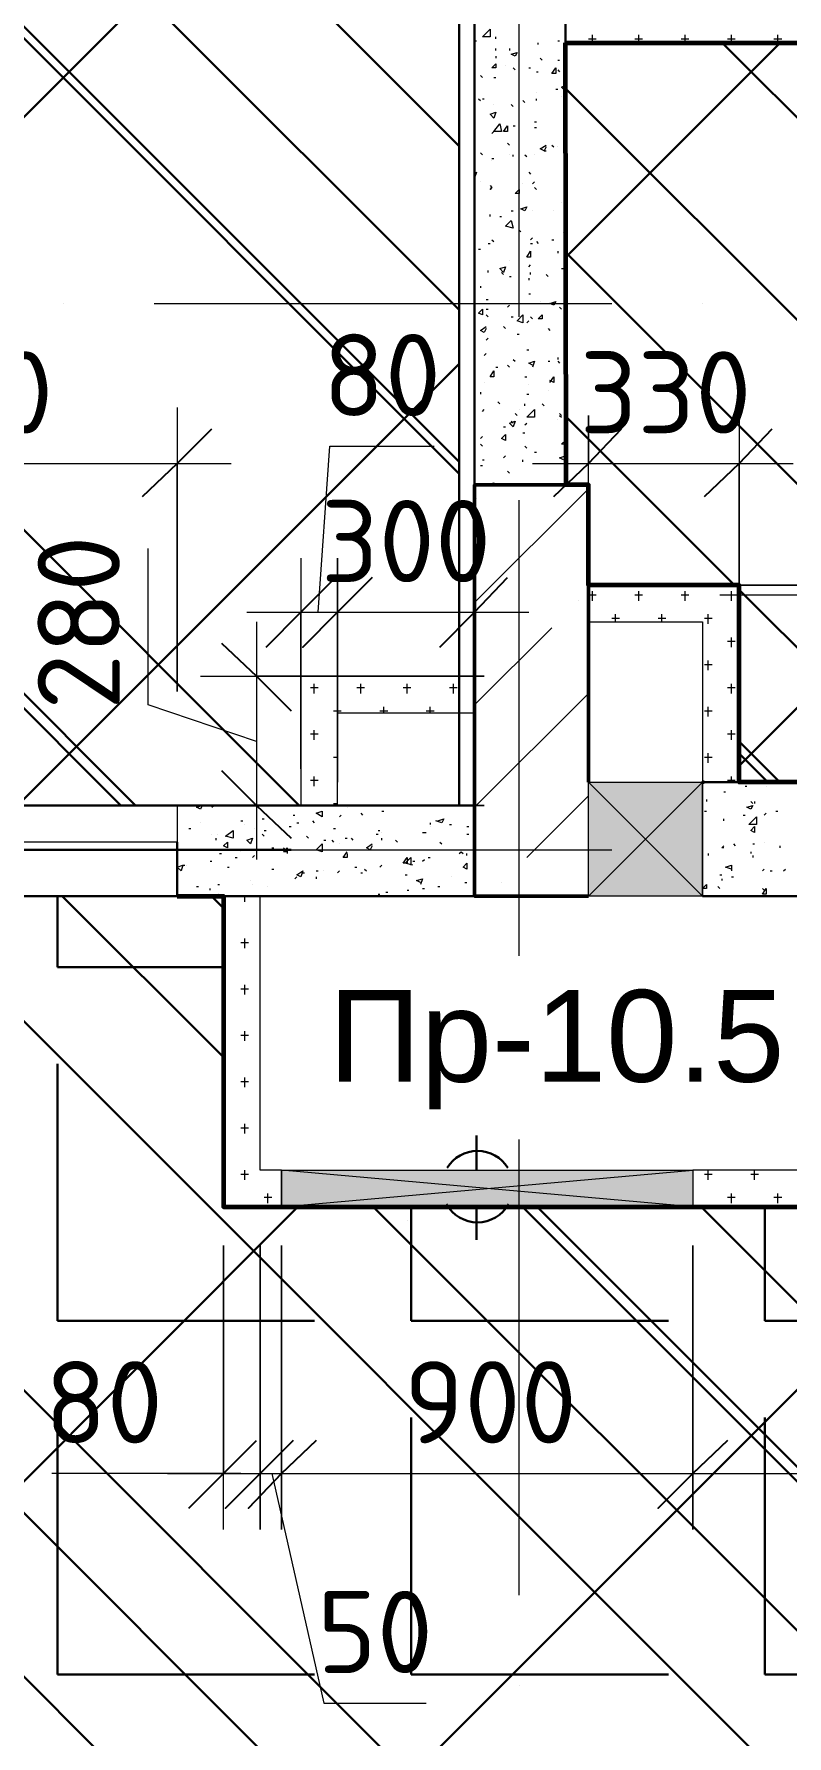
# Model space of a CAD drawing. Header units: millimetres. Extents: x -84737 to 172119, y -43083 to 59399.
# Drawn here: x 41042 to 42692, y 47937 to 51668 of the extents above; entities that cross this region are included whole.
import ezdxf

# ---------------------------------------------------------------- set-up
doc = ezdxf.new("R2010")
doc.units = ezdxf.units.MM
for name, color, linetype, lineweight in [('14) Плитка стены СТ-5.1', 3, 'Continuous', 60), ('17) Краска СТ-3.1 стена', 6, 'Continuous', 60), ('19) Краска ПТ-5 потолок', 161, 'Continuous', 30), ('20) Шпакл. баз. фин Стена', 40, 'Continuous', 60), ('22) Шпакл. баз. фин. Потолок', 102, 'Continuous', 30), ('3) Плинутс ПЛ-1', 6, 'Continuous', 30), ('9) Плитка КР-2 600х600', 110, 'Continuous', 30)]:
    doc.layers.add(name, color=color, linetype=linetype, lineweight=lineweight)
for name, color, linetype in [('PDF _Двери', 7, 'Continuous'), ('PDF _Марки', 7, 'Continuous'), ('PDF _Несущие колонны', 7, 'Continuous'), ('PDF _Обобщенные модели', 7, 'Continuous'), ('PDF _Обозначения', 7, 'Continuous'), ('PDF _Окна', 7, 'Continuous'), ('PDF _Оси', 7, 'Continuous'), ('PDF _Размеры-100', 7, 'Continuous'), ('PDF _Стены', 7, 'Continuous'), ('PDF _Текст', 7, 'Continuous'), ('PDF _Элементы узлов', 7, 'Continuous')]:
    doc.layers.add(name, color=color, linetype=linetype)
doc.styles.add('PDF GOSTCommon', font='arial.ttf')
doc.styles.add('PDF ISOCPEUR', font='isocpeur.ttf')

msp = doc.modelspace()

# ---------------------------------------------------------------- hatches: boundary and pattern name
at = {"layer": '19) Краска ПТ-5 потолок'}
h = msp.add_hatch(dxfattribs=at)
h.set_pattern_fill('ANSI34', color=256, scale=80, angle=90)
h.paths.add_polyline_path([(39506, 49977), (41974, 49977), (41974, 51987.8), (39506, 51987.8)])
h = msp.add_hatch(dxfattribs=at)
h.set_pattern_fill('ANSI34', color=256, scale=80, angle=90)
h.paths.add_polyline_path([(42206.8, 51649.1), (45208.1, 51649.1), (45208.1, 50798.3), (44657.8, 50798.3), (44655.7, 50027.8), (42587.8, 50027.8), (42587.8, 50459.6), (42257.6, 50459.6), (42257.6, 50679.7), (42208.3, 50679.7)])
h = msp.add_hatch(dxfattribs=at)
h.set_pattern_fill('ANSI34', color=256, scale=80, angle=90)
h.paths.add_polyline_path([(22027.2, 47077.3), (10407.1, 47077.3), (10407.1, 45159.6), (12786.1, 45159.6), (12786.1, 44579.7), (22027.2, 44579.7)])
h.paths.add_polyline_path([(26785.3, 47077.3), (24503.6, 47077.3), (22027.2, 47077.3), (22027.2, 43580.7), (26785.3, 43580.7)])
h.paths.add_polyline_path([(34714, 47077.3), (26785.3, 47077.3), (26785.3, 44579.7), (34714, 44579.7)])
h.paths.add_polyline_path([(30256.5, 49778.1), (24503.6, 49778.1), (24503.6, 47077.3), (30256.5, 47077.3)])
h.paths.add_polyline_path([(44556.2, 47077.3), (39984.4, 47077.3), (34904.5, 47077.3), (34904.5, 44579.7), (44556.2, 44579.7)])
h.paths.add_polyline_path([(44556.2, 49096.5), (41457.5, 49096.5), (41457.5, 49778.1), (39984.4, 49778.1), (39984.4, 47077.3), (44556.2, 47077.3)])
at = {"layer": '22) Шпакл. баз. фин. Потолок'}
h = msp.add_hatch(dxfattribs=at)
h.set_pattern_fill('ANSI37', color=256, scale=333)
h.paths.add_polyline_path([(39506, 49977), (41974, 49977), (41974, 51987.8), (39506, 51987.8)])
h = msp.add_hatch(dxfattribs=at)
h.set_pattern_fill('ANSI37', color=256, scale=333)
h.paths.add_polyline_path([(42206.8, 51649.1), (45208.1, 51649.1), (45208.1, 50798.3), (44657.8, 50798.3), (44655.7, 50027.8), (42587.8, 50027.8), (42587.8, 50459.6), (42257.6, 50459.6), (42257.6, 50679.7), (42208.3, 50679.7)])
h = msp.add_hatch(dxfattribs=at)
h.set_pattern_fill('ANSI37', color=256, scale=333)
h.paths.add_polyline_path([(22027.2, 47077.3), (10407.1, 47077.3), (10407.1, 45159.6), (12786.1, 45159.6), (12786.1, 44579.7), (22027.2, 44579.7)])
h.paths.add_polyline_path([(26785.3, 47077.3), (24503.6, 47077.3), (22027.2, 47077.3), (22027.2, 43580.7), (26785.3, 43580.7)])
h.paths.add_polyline_path([(34714, 47077.3), (26785.3, 47077.3), (26785.3, 44579.7), (34714, 44579.7)])
h.paths.add_polyline_path([(30256.5, 49778.1), (24503.6, 49778.1), (24503.6, 47077.3), (30256.5, 47077.3)])
h.paths.add_polyline_path([(44556.2, 47077.3), (39984.4, 47077.3), (34904.5, 47077.3), (34904.5, 44579.7), (44556.2, 44579.7)])
h.paths.add_polyline_path([(44556.2, 49096.5), (41457.5, 49096.5), (41457.5, 49778.1), (39984.4, 49778.1), (39984.4, 47077.3), (44556.2, 47077.3)])
at = {"layer": '9) Плитка КР-2 600х600'}
h = msp.add_hatch(dxfattribs=at)
h.set_pattern_fill('ANGLE', color=256, scale=111)
h.set_pattern_definition([(0, (0, 0), (0, 775.335), [563.88, -211.455]), (90, (0, 0), (-775.335, 5e-14), [563.88, -211.455])])
h.paths.add_polyline_path([(22027.2, 47077.3), (10407.1, 47077.3), (10407.1, 45159.6), (12786.1, 45159.6), (12786.1, 44579.7), (22027.2, 44579.7)])
h.paths.add_polyline_path([(26785.3, 47077.3), (24503.6, 47077.3), (22027.2, 47077.3), (22027.2, 43580.7), (26785.3, 43580.7)])
h.paths.add_polyline_path([(34714, 47077.3), (26785.3, 47077.3), (26785.3, 44579.7), (34714, 44579.7)])
h.paths.add_polyline_path([(30256.5, 49778.1), (24503.6, 49778.1), (24503.6, 47077.3), (30256.5, 47077.3)])
h.paths.add_polyline_path([(44556.2, 47077.3), (39984.4, 47077.3), (34904.5, 47077.3), (34904.5, 44579.7), (44556.2, 44579.7)])
h.paths.add_polyline_path([(44556.2, 49096.5), (41457.5, 49096.5), (41457.5, 49778.1), (39984.4, 49778.1), (39984.4, 47077.3), (44556.2, 47077.3)])
at = {"layer": 'PDF _Стены', "transparency": 33554559}
msp.add_hatch(color=256, dxfattribs=at).paths.add_polyline_path([(42511.6, 50027.8), (42511.6, 50032), (42507.3, 50032), (42503.1, 50027.8), (42507.3, 50023.6), (42511.6, 50023.6)])

# ---------------------------------------------------------------- linework, layer by layer
at = {"layer": '14) Плитка стены СТ-5.1'}
msp.add_lwpolyline([(42206.8, 51649.1), (45208.1, 51649.1), (45208.1, 50798.3), (44657.8, 50798.3), (44655.7, 50027.8), (42587.8, 50027.8), (42587.8, 50459.6), (42257.6, 50459.6), (42257.6, 50679.7), (42208.3, 50679.7)], close=True, dxfattribs=at)
at = {"layer": '17) Краска СТ-3.1 стена'}
msp.add_lwpolyline([(41355.9, 49778.1), (41457.5, 49778.1), (41457.5, 49096.5), (44556.2, 49096.5), (44556.2, 45680.3)], dxfattribs=at)
at = {"layer": '19) Краска ПТ-5 потолок'}
msp.add_lwpolyline([(39506, 49977), (41974, 49977), (41974, 51987.8), (39506, 51987.8)], close=True, dxfattribs=at)
at = {"layer": '20) Шпакл. баз. фин Стена'}
msp.add_lwpolyline([(41355.9, 49778.1), (41457.5, 49778.1), (41457.5, 49096.5), (44556.2, 49096.5), (44556.2, 45680.3)], dxfattribs=at)
at = {"layer": '3) Плинутс ПЛ-1'}
msp.add_lwpolyline([(41355.9, 49778.1), (41457.5, 49778.1), (41457.5, 49096.5), (44556.2, 49096.5), (44556.2, 45680.3)], dxfattribs=at)
at = {"layer": '9) Плитка КР-2 600х600'}
for points in [[(41457.5, 49778.1), (39984.4, 49778.1), (39984.4, 47077.3), (44556.2, 47077.3), (44556.2, 49096.5)], [(41457.5, 49778.1), (41457.5, 49096.5), (44556.2, 49096.5)]]:
    msp.add_lwpolyline(points, dxfattribs=at)
at = {"layer": 'PDF _Двери', "lineweight": 18}
msp.add_lwpolyline([(41355.9, 49896.6), (40407.7, 49896.6), (40407.7, 49977), (41355.9, 49977)], close=True, dxfattribs=at)
at = {"layer": 'PDF _Марки', "lineweight": 9}
msp.add_lwpolyline([(42545.4, 50438.4), (43104.2, 50438.4)], dxfattribs=at)
at = {"layer": 'PDF _Несущие колонны', "lineweight": 50}
msp.add_lwpolyline([(42257.6, 50027.8), (42257.6, 50679.7), (42007.8, 50679.7), (42007.8, 49778.1), (42257.6, 49778.1)], dxfattribs=at)
at = {"layer": 'PDF _Несущие колонны', "lineweight": 9}
for points in [[(42007.8, 50421.5), (42257.6, 50671.3)], [(42012.1, 50650.1), (42012.1, 50650.1)], [(42236.4, 50425.7), (42236.4, 50425.7)], [(42007.8, 50197.1), (42177.2, 50366.5)], [(42007.8, 49972.8), (42257.6, 50222.5)], [(42122.1, 49862.7), (42257.6, 49998.2)], [(42067.1, 49807.7), (42067.1, 49807.7)]]:
    msp.add_lwpolyline(points, dxfattribs=at)
at = {"layer": 'PDF _Обобщенные модели', "lineweight": 30}
for points in [[(41605.7, 49879.7), (40157.9, 49879.7)], [(42012.1, 49253.1), (42012.1, 49176.9)], [(42012.1, 49096.5), (42012.1, 49024.5)]]:
    msp.add_lwpolyline(points, dxfattribs=at)
for start, end in [(31.6525, 148.3475), (209.5452, 330.4548)]:
    msp.add_arc((42014.2, 49141), 78.3, start, end, dxfattribs=at)
at = {"layer": 'PDF _Обозначения', "lineweight": 9}
msp.add_lwpolyline([(41859.7, 49066.9), (41859.7, 49066.9)], dxfattribs=at)
at = {"layer": 'PDF _Окна', "color": 8, "true_color": 0x808080, "transparency": 33554559}
for points in [[(42257.6, 49778.1), (42507.3, 49778.1), (42257.6, 50027.8)], [(42507.3, 49778.1), (42257.6, 50027.8), (42507.3, 50027.8)], [(42486.2, 49176.9), (41584.5, 49176.9), (42486.2, 49096.5)], [(41584.5, 49176.9), (42486.2, 49096.5), (41584.5, 49096.5)]]:
    msp.add_solid(points, dxfattribs=at)
at = {"layer": 'PDF _Оси', "lineweight": 9}
for points in [[(42105.2, 51048), (42105.2, 52047)], [(41106.2, 51077.6), (41106.2, 51077.6)], [(41305.1, 51077.6), (42308.4, 51077.6)], [(42507.3, 51077.6), (42507.3, 51077.6)], [(42105.2, 50844.8), (42105.2, 50844.8)], [(42105.2, 49646.8), (42105.2, 50645.9)], [(41106.2, 49879.7), (41106.2, 49879.7)], [(41305.1, 49879.7), (42308.4, 49879.7)], [(42507.3, 49879.7), (42507.3, 49879.7)], [(42105.2, 49447.9), (42105.2, 49447.9)], [(42105.2, 48245.6), (42105.2, 49244.7)], [(42105.2, 48046.7), (42105.2, 48046.7)]]:
    msp.add_lwpolyline(points, dxfattribs=at)
at = {"layer": 'PDF _Размеры-100', "lineweight": 9}
for points in [[(42007.8, 50281.8), (42007.8, 50899.8), (42007.8, 50400.3)], [(39387.5, 50726.3), (40407.7, 50726.3), (40407.7, 50226.8), (40407.7, 50849.1), (40407.7, 50226.8), (40407.7, 50726.3), (41474.4, 50726.3)], [(41355.9, 50849.1), (41355.9, 50226.8), (41355.9, 50726.3)], [(42257.6, 50607.8), (42257.6, 50832.1), (42257.6, 50726.3)], [(42587.8, 50849.1), (42587.8, 50226.8), (42587.8, 50726.3)], [(41664.9, 50400.3), (41690.3, 50764.4), (41918.9, 50764.4)], [(42134.8, 50726.3), (42706.3, 50726.3)], [(41529.5, 50116.7), (41292.4, 50197.1), (41292.4, 50540)], [(41508.3, 50400.3), (41707.3, 50400.3), (41707.3, 50027.8), (41707.3, 50518.9), (41707.3, 50027.8), (41707.3, 50400.3), (42126.4, 50400.3)], [(41626.8, 50518.9), (41626.8, 50057.4), (41626.8, 50400.3)], [(43087.3, 50459.6), (42465, 50459.6), (42964.5, 50459.6)], [(41529.5, 50379.2), (41529.5, 49858.5)], [(41406.7, 50260.6), (42029, 50260.6), (41529.5, 50260.6)], [(43087.3, 50027.8), (42524.3, 50027.8), (42964.5, 50027.8)], [(41406.7, 49977), (42029, 49977), (41529.5, 49977)], [(41334.7, 48512.3), (41537.9, 48512.3), (41584.5, 48512.3), (42486.2, 48512.3), (43654.5, 48512.3), (44454.6, 48512.3), (44454.6, 49011.8), (44454.6, 48389.6), (44454.6, 49011.8), (44454.6, 48512.3), (44674.7, 48512.3)], [(41457.5, 48389.6), (41457.5, 49011.8), (41457.5, 48512.3)], [(41495.6, 48512.3), (41309.3, 48512.3), (41080.8, 48512.3)], [(41563.3, 48512.3), (41677.6, 48008.6), (41902, 48008.6)]]:
    msp.add_lwpolyline(points, dxfattribs=at)
at = {"layer": 'PDF _Размеры-100', "lineweight": 25}
for points in [[(41279.7, 50654.3), (41355.9, 50726.3), (41432.1, 50802.5)], [(42181.4, 50654.3), (42257.6, 50726.3), (42329.5, 50802.5)], [(42511.6, 50654.3), (42587.8, 50726.3), (42659.7, 50802.5)], [(41550.6, 50324.1), (41626.8, 50400.3), (41703, 50476.5)], [(41931.6, 50324.1), (42007.8, 50400.3), (42079.8, 50476.5)], [(41453.3, 50332.6), (41529.5, 50260.6), (41605.7, 50184.4)], [(41453.3, 50053.2), (41529.5, 49977), (41605.7, 49905.1)], [(41381.3, 48436.1), (41457.5, 48512.3), (41529.5, 48584.3)]]:
    msp.add_lwpolyline(points, dxfattribs=at)
for points in [[(41783.5, 50476.5), (41707.3, 50400.3), (41631.1, 50324.1), (41707.3, 50400.3)], [(41609.9, 48584.3), (41537.9, 48512.3), (41461.7, 48436.1), (41537.9, 48512.3)], [(41660.7, 48584.3), (41584.5, 48512.3), (41512.5, 48436.1), (41584.5, 48512.3)], [(42562.4, 48584.3), (42486.2, 48512.3), (42410, 48436.1), (42486.2, 48512.3)]]:
    msp.add_lwpolyline(points, close=True, dxfattribs=at)
at = {"layer": 'PDF _Размеры-100', "lineweight": 9}
for points in [[(41537.9, 48512.3), (41537.9, 49011.8), (41537.9, 48389.6), (41537.9, 49011.8)], [(41584.5, 48512.3), (41584.5, 49011.8), (41584.5, 48389.6), (41584.5, 49011.8)], [(42486.2, 48512.3), (42486.2, 49011.8), (42486.2, 48389.6), (42486.2, 49011.8)]]:
    msp.add_lwpolyline(points, close=True, dxfattribs=at)
at = {"layer": 'PDF _Стены', "lineweight": 30}
for points in [[(39506, 51979.3), (42007.8, 51979.3), (42007.8, 50679.7), (42206.8, 50679.7), (42206.8, 53926.6), (42007.8, 53926.6), (42007.8, 52178.3), (39506, 52178.3)], [(42507.3, 49778.1), (43654.5, 49778.1), (43654.5, 50027.8), (42507.3, 50027.8)], [(41355.9, 49896.6), (41355.9, 49778.1), (42007.8, 49778.1), (42007.8, 49977), (41355.9, 49977)]]:
    msp.add_lwpolyline(points, dxfattribs=at)
at = {"layer": 'PDF _Стены', "lineweight": 9}
for points in [[(42007.8, 51653.4), (42012.1, 51653.4)], [(42054.4, 51657.6), (42054.4, 51661.8)], [(42147.5, 51644.9), (42147.5, 51649.1)], [(42189.9, 51653.4), (42194.1, 51653.4)], [(42257.6, 51657.6), (42274.5, 51657.6)], [(42266, 51649.1), (42266, 51666.1)], [(42359.2, 51657.6), (42376.1, 51657.6)], [(42367.6, 51649.1), (42367.6, 51666.1)], [(42460.8, 51657.6), (42477.7, 51657.6)], [(42469.2, 51649.1), (42469.2, 51666.1)], [(42562.4, 51657.6), (42579.3, 51657.6)], [(42570.8, 51649.1), (42570.8, 51666.1)], [(42664, 51657.6), (42680.9, 51657.6)], [(42672.4, 51649.1), (42672.4, 51666.1)], [(42054.4, 51632.2), (42054.4, 51636.4)], [(42054.4, 51619.5), (42054.4, 51615.3)], [(42084, 51636.4), (42084, 51632.2)], [(42151.8, 51615.3), (42156, 51611)], [(42189.9, 51611), (42194.1, 51611)], [(42007.8, 51585.6), (42007.8, 51589.9)], [(42020.5, 51577.2), (42024.8, 51572.9)], [(42050.2, 51572.9), (42054.4, 51572.9)], [(42075.6, 51598.3), (42075.6, 51598.3)], [(42092.5, 51594.1), (42096.7, 51589.9)], [(42126.4, 51594.1), (42130.6, 51594.1)], [(42143.3, 51585.6), (42147.5, 51585.6)], [(42189.9, 51589.9), (42194.1, 51585.6)], [(42143.3, 51539.1), (42143.3, 51539.1)], [(42185.6, 51547.5), (42189.9, 51547.5)], [(42206.8, 51547.5), (42206.8, 51543.3), (42198.3, 51551.8), (42206.8, 51556)], [(42016.3, 51526.4), (42020.5, 51522.1)], [(42024.8, 51526.4), (42029, 51526.4)], [(42050.2, 51513.7), (42050.2, 51513.7)], [(42088.3, 51513.7), (42092.5, 51509.4)], [(42113.7, 51522.1), (42117.9, 51517.9)], [(42143.3, 51522.1), (42143.3, 51526.4)], [(42198.3, 51530.6), (42198.3, 51530.6)], [(42092.5, 51467.1), (42096.7, 51467.1)], [(42139.1, 51475.6), (42143.3, 51475.6)], [(42139.1, 51462.9), (42143.3, 51462.9)], [(42045.9, 51450.2), (42050.2, 51454.4)], [(42079.8, 51429), (42084, 51424.8)], [(42164.5, 51420.5), (42160.2, 51412.1), (42151.8, 51416.3), (42164.5, 51424.8)], [(42177.2, 51424.8), (42181.4, 51420.5)], [(42206.8, 51445.9), (42202.5, 51445.9), (42206.8, 51450.2)], [(42020.5, 51407.8), (42024.8, 51403.6)], [(42045.9, 51395.1), (42050.2, 51395.1)], [(42045.9, 51390.9), (42045.9, 51390.9)], [(42084, 51403.6), (42084, 51403.6)], [(42092.5, 51399.4), (42092.5, 51403.6)], [(42117.9, 51403.6), (42122.1, 51399.4)], [(42139.1, 51403.6), (42139.1, 51403.6)], [(42160.2, 51412.1), (42164.5, 51412.1)], [(42189.9, 51420.5), (42189.9, 51420.5)], [(42007.8, 51361.3), (42012.1, 51365.5), (42007.8, 51352.8)], [(42007.8, 51352.8), (42007.8, 51352.8)], [(42126.4, 51365.5), (42130.6, 51361.3)], [(42020.5, 51344.3), (42020.5, 51344.3)], [(42041.7, 51335.9), (42045.9, 51331.6)], [(42113.7, 51340.1), (42113.7, 51340.1)], [(42134.8, 51340.1), (42139.1, 51344.3)], [(42139.1, 51331.6), (42143.3, 51327.4)], [(42041.7, 51268.1), (42041.7, 51272.4)], [(42088.3, 51280.8), (42092.5, 51280.8)], [(42134.8, 51280.8), (42134.8, 51280.8)], [(42181.4, 51280.8), (42181.4, 51280.8)], [(42198.3, 51297.8), (42198.3, 51297.8)], [(42007.8, 51242.7), (42007.8, 51238.5)], [(42062.9, 51268.1), (42067.1, 51268.1)], [(42105.2, 51238.5), (42109.4, 51234.3)], [(42202.5, 51234.3), (42206.8, 51230)], [(42037.5, 51208.9), (42041.7, 51208.9)], [(42045.9, 51217.3), (42050.2, 51213.1)], [(42130.6, 51217.3), (42134.8, 51221.6)], [(42130.6, 51208.9), (42134.8, 51208.9)], [(42143.3, 51213.1), (42147.5, 51208.9)], [(42177.2, 51217.3), (42181.4, 51217.3)], [(42016.3, 51196.2), (42020.5, 51196.2)], [(42084, 51170.8), (42084, 51170.8)], [(42126.4, 51158.1), (42130.6, 51162.3)], [(42189.9, 51191.9), (42189.9, 51187.7)], [(42037.5, 51145.4), (42037.5, 51149.6)], [(42067.1, 51145.4), (42071.3, 51141.1)], [(42084, 51136.9), (42088.3, 51136.9)], [(42126.4, 51132.7), (42126.4, 51128.4)], [(42130.6, 51141.1), (42130.6, 51145.4)], [(42164.5, 51141.1), (42168.7, 51136.9)], [(42198.3, 51153.8), (42202.5, 51153.8)], [(42020.5, 51115.7), (42020.5, 51111.5)], [(42033.2, 51086.1), (42037.5, 51086.1)], [(42126.4, 51098.8), (42130.6, 51098.8)], [(42033.2, 51064.9), (42037.5, 51064.9)], [(42033.2, 51052.2), (42037.5, 51048)], [(42079.8, 51069.2), (42084, 51073.4)], [(42088.3, 51048), (42092.5, 51048)], [(42130.6, 51048), (42134.8, 51043.8)], [(42151.8, 51081.9), (42151.8, 51081.9)], [(42194.1, 51069.2), (42198.3, 51064.9)], [(42033.2, 51022.6), (42029, 51014.1), (42020.5, 51018.4), (42033.2, 51026.8)], [(42033.2, 51026.8), (42033.2, 51026.8)], [(42071.3, 51026.8), (42075.6, 51022.6)], [(42122.1, 51035.3), (42126.4, 51039.5)], [(42168.7, 51022.6), (42172.9, 51018.4)], [(42033.2, 50997.2), (42037.5, 51001.4)], [(42101, 51009.9), (42105.2, 51009.9)], [(42122.1, 50976), (42126.4, 50976)], [(42029, 50963.3), (42033.2, 50967.6)], [(42054.4, 50937.9), (42058.6, 50937.9)], [(42079.8, 50942.2), (42084, 50937.9)], [(42092.5, 50954.9), (42096.7, 50950.6)], [(42134.8, 50942.2), (42126.4, 50946.4), (42139.1, 50950.6), (42134.8, 50937.9)], [(42168.7, 50950.6), (42172.9, 50950.6)], [(42189.9, 50959.1), (42189.9, 50954.9)], [(42189.9, 50950.6), (42194.1, 50946.4)], [(42029, 50904.1), (42029, 50904.1)], [(42117.9, 50916.8), (42122.1, 50916.8)], [(42126.4, 50899.8), (42126.4, 50899.8)], [(42172.9, 50904.1), (42181.4, 50916.8), (42181.4, 50904.1), (42172.9, 50908.3)], [(42007.8, 50866), (42007.8, 50866)], [(42020.5, 50882.9), (42020.5, 50878.7)], [(42058.6, 50861.8), (42062.9, 50857.5)], [(42122.1, 50878.7), (42126.4, 50878.7)], [(42168.7, 50887.1), (42168.7, 50887.1)], [(42024.8, 50840.6), (42029, 50844.8)], [(42096.7, 50836.4), (42101, 50832.1)], [(42117.9, 50853.3), (42117.9, 50857.5)], [(42156, 50857.5), (42160.2, 50853.3)], [(42194.1, 50836.4), (42198.3, 50832.1)], [(42194.1, 50832.1), (42198.3, 50827.9)], [(42071.3, 50806.7), (42075.6, 50806.7)], [(42088.3, 50819.4), (42092.5, 50815.2)], [(42113.7, 50794), (42117.9, 50794)], [(42117.9, 50811), (42122.1, 50815.2)], [(42189.9, 50823.7), (42189.9, 50823.7)], [(42020.5, 50781.3), (42024.8, 50785.6)], [(42020.5, 50768.6), (42024.8, 50764.4)], [(42117.9, 50764.4), (42122.1, 50760.2)], [(42139.1, 50751.7), (42143.3, 50751.7)], [(42206.8, 50768.6), (42198.3, 50768.6), (42206.8, 50777.1)], [(42206.8, 50777.1), (42206.8, 50777.1)], [(42020.5, 50722.1), (42024.8, 50722.1)], [(42024.8, 50734.8), (42029, 50734.8)], [(42071.3, 50739), (42075.6, 50743.2)], [(42113.7, 50730.5), (42113.7, 50734.8)], [(42185.6, 50726.3), (42189.9, 50726.3)], [(42041.7, 50679.7), (42037.5, 50679.7), (42050.2, 50684), (42050.2, 50679.7)], [(42079.8, 50709.4), (42084, 50705.1)], [(42206.8, 50684), (42206.8, 50684)], [(42257.6, 50438.4), (42274.5, 50438.4)], [(42266, 50425.7), (42266, 50446.9)], [(42359.2, 50438.4), (42376.1, 50438.4)], [(42367.6, 50425.7), (42367.6, 50446.9)], [(42460.8, 50438.4), (42477.7, 50438.4)], [(42469.2, 50425.7), (42469.2, 50446.9)], [(42562.4, 50438.4), (42579.3, 50438.4)], [(42570.8, 50425.7), (42570.8, 50446.9)], [(42308.4, 50387.6), (42325.3, 50387.6)], [(42316.8, 50379.2), (42316.8, 50396.1)], [(42410, 50387.6), (42426.9, 50387.6)], [(42418.4, 50379.2), (42418.4, 50396.1)], [(42511.6, 50387.6), (42528.5, 50387.6)], [(42520, 50374.9), (42520, 50396.1)], [(42570.8, 50324.1), (42570.8, 50345.3)], [(42562.4, 50336.8), (42579.3, 50336.8)], [(42511.6, 50286), (42528.5, 50286)], [(42520, 50273.3), (42520, 50294.5)], [(41648, 50235.2), (41664.9, 50235.2)], [(41656.5, 50222.5), (41656.5, 50243.7)], [(41749.6, 50235.2), (41766.5, 50235.2)], [(41758.1, 50222.5), (41758.1, 50243.7)], [(41851.2, 50235.2), (41868.1, 50235.2)], [(41859.7, 50222.5), (41859.7, 50243.7)], [(41952.8, 50235.2), (41969.7, 50235.2)], [(41961.3, 50222.5), (41961.3, 50243.7)], [(42562.4, 50235.2), (42579.3, 50235.2)], [(42570.8, 50222.5), (42570.8, 50243.7)], [(41707.3, 50180.2), (41707.3, 50192.9)], [(41808.9, 50180.2), (41808.9, 50192.9)], [(41910.5, 50180.2), (41910.5, 50192.9)], [(42520, 50171.7), (42520, 50192.9)], [(41698.8, 50184.4), (41707.3, 50184.4), (41715.7, 50184.4)], [(41800.4, 50184.4), (41817.3, 50184.4)], [(41902, 50184.4), (41918.9, 50184.4)], [(42003.6, 50184.4), (42007.8, 50184.4)], [(42511.6, 50184.4), (42528.5, 50184.4)], [(41648, 50133.6), (41664.9, 50133.6)], [(41656.5, 50120.9), (41656.5, 50142.1)], [(42562.4, 50133.6), (42579.3, 50133.6)], [(42570.8, 50120.9), (42570.8, 50142.1)], [(41698.8, 50082.8), (41707.3, 50082.8)], [(42511.6, 50082.8), (42528.5, 50082.8)], [(42520, 50070.1), (42520, 50091.3)], [(41656.5, 50019.3), (41656.5, 50040.5)], [(42570.8, 50027.8), (42570.8, 50040.5)], [(41648, 50032), (41664.9, 50032)], [(42553.9, 50006.6), (42558.1, 50006.6)], [(42562.4, 50032), (42579.3, 50032)], [(42600.5, 50019.3), (42604.7, 50019.3)], [(42647, 50027.8), (42651.3, 50027.8)], [(42647, 50019.3), (42647, 50019.3)], [(41432.1, 49972.8), (41436.3, 49977)], [(41698.8, 49981.2), (41707.3, 49981.2)], [(41728.4, 49972.8), (41728.4, 49972.8)], [(41770.8, 49977), (41775, 49977)], [(41868.1, 49977), (41868.1, 49977)], [(41897.8, 49977), (41902, 49977)], [(41957, 49977), (41957, 49977)], [(41957, 49977), (41965.5, 49977)], [(41965.5, 49977), (41965.5, 49977)], [(42515.8, 49989.7), (42515.8, 49985.5)], [(42613.2, 49985.5), (42617.4, 49981.2)], [(42621.6, 49985.5), (42621.6, 49981.2)], [(41406.7, 49938.9), (41406.7, 49938.9)], [(41495.6, 49943.1), (41499.8, 49943.1)], [(41504.1, 49934.7), (41504.1, 49934.7)], [(41542.2, 49947.4), (41546.4, 49947.4)], [(41601.4, 49930.4), (41605.7, 49930.4)], [(41609.9, 49955.8), (41614.1, 49955.8)], [(41618.4, 49938.9), (41622.6, 49938.9)], [(41652.2, 49943.1), (41656.5, 49938.9)], [(41711.5, 49951.6), (41715.7, 49955.8)], [(41758.1, 49960.1), (41762.3, 49955.8)], [(41804.6, 49964.3), (41808.9, 49964.3)], [(41910.5, 49938.9), (41910.5, 49934.7)], [(41910.5, 49930.4), (41910.5, 49930.4)], [(41927.4, 49943.1), (41940.1, 49947.4), (41935.9, 49938.9), (41923.2, 49943.1)], [(41952.8, 49934.7), (41957, 49934.7)], [(41990.9, 49930.4), (41995.1, 49930.4)], [(42511.6, 49964.3), (42515.8, 49964.3)], [(42553.9, 49943.1), (42553.9, 49947.4)], [(42553.9, 49947.4), (42553.9, 49947.4)], [(42596.2, 49955.8), (42600.5, 49955.8)], [(42642.8, 49955.8), (42647, 49960.1)], [(42668.2, 49964.3), (42672.4, 49964.3)], [(41381.3, 49926.2), (41385.5, 49926.2)], [(41432.1, 49913.5), (41432.1, 49913.5)], [(41440.6, 49905.1), (41440.6, 49900.8)], [(41444.8, 49913.5), (41444.8, 49913.5)], [(41525.2, 49926.2), (41525.2, 49926.2)], [(41542.2, 49913.5), (41546.4, 49909.3)], [(41546.4, 49922), (41550.6, 49922)], [(41639.5, 49909.3), (41643.8, 49905.1)], [(41677.6, 49900.8), (41681.9, 49900.8)], [(41694.6, 49900.8), (41698.8, 49896.6)], [(41698.8, 49926.2), (41703, 49926.2)], [(41711.5, 49892.4), (41711.5, 49892.4)], [(41724.2, 49905.1), (41728.4, 49905.1)], [(41736.9, 49905.1), (41741.1, 49900.8)], [(41783.5, 49888.1), (41779.2, 49879.7), (41770.8, 49883.9), (41783.5, 49892.4)], [(41791.9, 49913.5), (41796.2, 49913.5)], [(41796.2, 49922), (41800.4, 49922)], [(41804.6, 49917.7), (41804.6, 49917.7)], [(41804.6, 49900.8), (41804.6, 49905.1)], [(41834.3, 49900.8), (41838.5, 49896.6)], [(41893.5, 49917.7), (41897.8, 49917.7), (41902, 49917.7)], [(41931.6, 49896.6), (41935.9, 49892.4)], [(41990.9, 49913.5), (41995.1, 49913.5)], [(42575.1, 49892.4), (42579.3, 49888.1)], [(42617.4, 49892.4), (42621.6, 49892.4)], [(42642.8, 49896.6), (42642.8, 49896.6)], [(41427.9, 49854.3), (41432.1, 49854.3)], [(41449, 49871.2), (41453.3, 49871.2)], [(41482.9, 49862.7), (41487.1, 49862.7)], [(41495.6, 49875.4), (41495.6, 49875.4)], [(41521, 49862.7), (41525.2, 49867)], [(41563.3, 49883.9), (41567.6, 49883.9)], [(41597.2, 49875.4), (41588.7, 49875.4), (41597.2, 49883.9), (41597.2, 49871.2)], [(41588.7, 49883.9), (41593, 49879.7)], [(41614.1, 49879.7), (41618.4, 49879.7)], [(41728.4, 49871.2), (41728.4, 49862.7), (41720, 49862.7), (41728.4, 49875.4)], [(41872.4, 49845.8), (41855.4, 49850), (41868.1, 49862.7), (41868.1, 49845.8)], [(41859.7, 49858.5), (41863.9, 49858.5)], [(41872.4, 49854.3), (41876.6, 49854.3)], [(41893.5, 49854.3), (41897.8, 49858.5)], [(41906.2, 49862.7), (41910.5, 49862.7)], [(41974, 49871.2), (41978.2, 49875.4), (41982.4, 49871.2)], [(41990.9, 49867), (41990.9, 49871.2)], [(42507.3, 49875.4), (42507.3, 49875.4)], [(42507.3, 49854.3), (42507.3, 49854.3)], [(42520, 49871.2), (42520, 49867)], [(42553.9, 49883.9), (42549.7, 49883.9), (42553.9, 49888.1)], [(42613.2, 49875.4), (42613.2, 49871.2)], [(42617.4, 49867), (42617.4, 49862.7)], [(42676.7, 49888.1), (42676.7, 49883.9)], [(41368.6, 49845.8), (41372.8, 49845.8)], [(41377.1, 49845.8), (41377.1, 49845.8)], [(41466, 49841.6), (41470.2, 49841.6)], [(41563.3, 49837.3), (41567.6, 49837.3)], [(41614.1, 49816.2), (41618.4, 49820.4)], [(41631.1, 49828.9), (41635.3, 49828.9)], [(41660.7, 49833.1), (41664.9, 49833.1)], [(41660.7, 49820.4), (41660.7, 49816.2)], [(41677.6, 49833.1), (41677.6, 49833.1)], [(41707.3, 49828.9), (41711.5, 49833.1)], [(41745.4, 49841.6), (41749.6, 49841.6)], [(41758.1, 49828.9), (41762.3, 49828.9)], [(41766.5, 49837.3), (41770.8, 49833.1)], [(41800.4, 49841.6), (41804.6, 49845.8)], [(41855.4, 49824.6), (41859.7, 49824.6)], [(41957, 49820.4), (41957, 49820.4)], [(42545.4, 49824.6), (42549.7, 49824.6)], [(42570.8, 49837.3), (42558.1, 49841.6), (42570.8, 49845.8), (42570.8, 49833.1)], [(42570.8, 49820.4), (42575.1, 49820.4)], [(42638.6, 49833.1), (42642.8, 49837.3)], [(42655.5, 49833.1), (42659.7, 49833.1)], [(42685.1, 49833.1), (42689.4, 49837.3)], [(41398.2, 49799.2), (41402.5, 49799.2)], [(41427.9, 49790.8), (41427.9, 49795)], [(41444.8, 49803.5), (41449, 49803.5)], [(41444.8, 49782.3), (41449, 49778.1)], [(41516.8, 49811.9), (41516.8, 49811.9)], [(41521, 49803.5), (41521, 49803.5)], [(41554.9, 49799.2), (41554.9, 49799.2)], [(41796.2, 49782.3), (41800.4, 49782.3)], [(41813.1, 49786.5), (41817.3, 49786.5)], [(41859.7, 49790.8), (41863.9, 49790.8)], [(41889.3, 49807.7), (41880.8, 49811.9), (41893.5, 49816.2), (41889.3, 49803.5)], [(41893.5, 49795), (41897.8, 49795)], [(41927.4, 49799.2), (41931.6, 49799.2)], [(41986.7, 49807.7), (41990.9, 49807.7)], [(42541.2, 49799.2), (42545.4, 49795)], [(42549.7, 49816.2), (42549.7, 49811.9)], [(42638.6, 49795), (42642.8, 49790.8)], [(41495.6, 49778.1), (41512.5, 49778.1)], [(41504.1, 49765.4), (41504.1, 49778.1)], [(41457.5, 49727.3), (41461.7, 49727.3)], [(41495.6, 49676.5), (41512.5, 49676.5)], [(41504.1, 49663.8), (41504.1, 49684.9)], [(41457.5, 49625.7), (41461.7, 49625.7)], [(41495.6, 49574.9), (41512.5, 49574.9)], [(41504.1, 49562.2), (41504.1, 49583.3)], [(41457.5, 49524.1), (41461.7, 49524.1)], [(41504.1, 49460.6), (41504.1, 49481.7)], [(41495.6, 49473.3), (41512.5, 49473.3)], [(41457.5, 49422.5), (41461.7, 49422.5)], [(41495.6, 49371.7), (41512.5, 49371.7)], [(41504.1, 49359), (41504.1, 49380.1)], [(41457.5, 49320.9), (41461.7, 49320.9)], [(41495.6, 49270.1), (41512.5, 49270.1)], [(41504.1, 49257.4), (41504.1, 49278.5)], [(41457.5, 49219.3), (41461.7, 49219.3)], [(41495.6, 49168.5), (41512.5, 49168.5)], [(41504.1, 49155.8), (41504.1, 49176.9)], [(42511.6, 49168.5), (42528.5, 49168.5)], [(42520, 49155.8), (42520, 49176.9)], [(42613.2, 49168.5), (42630.1, 49168.5)], [(42621.6, 49155.8), (42621.6, 49176.9)], [(41457.5, 49117.7), (41461.7, 49117.7)], [(41546.4, 49117.7), (41563.3, 49117.7)], [(41554.9, 49105), (41554.9, 49126.1)], [(42562.4, 49117.7), (42579.3, 49117.7)], [(42570.8, 49105), (42570.8, 49126.1)], [(42664, 49117.7), (42680.9, 49117.7)], [(42672.4, 49105), (42672.4, 49126.1)]]:
    msp.add_lwpolyline(points, dxfattribs=at)
for points in [[(42041.7, 51661.8), (42024.8, 51661.8), (42041.7, 51678.8)], [(42101, 51628), (42096.7, 51619.5), (42088.3, 51623.7)], [(42054.4, 51602.6), (42054.4, 51594.1), (42045.9, 51594.1)], [(42185.6, 51594.1), (42185.6, 51581.4), (42177.2, 51581.4)], [(42054.4, 51496.7), (42050.2, 51484), (42041.7, 51492.5)], [(42067.1, 51454.4), (42050.2, 51454.4), (42062.9, 51471.3)], [(42079.8, 51467.1), (42079.8, 51454.4), (42071.3, 51454.4)], [(42045.9, 51331.6), (42041.7, 51327.4)], [(42105.2, 51327.4), (42105.2, 51318.9), (42096.7, 51318.9)], [(42122.1, 51289.3), (42117.9, 51280.8), (42109.4, 51285.1)], [(42092.5, 51242.7), (42075.6, 51247), (42088.3, 51259.7)], [(42130.6, 51191.9), (42130.6, 51179.2), (42122.1, 51179.2)], [(42075.6, 51158.1), (42071.3, 51145.4), (42062.9, 51153.8)], [(42024.8, 51064.9), (42024.8, 51052.2), (42016.3, 51056.5)], [(42113.7, 51035.3), (42101, 51039.5), (42113.7, 51052.2)], [(42156, 51052.2), (42156, 51043.8), (42147.5, 51043.8)], [(42185.6, 51081.9), (42181.4, 51073.4), (42172.9, 51077.6)], [(42050.2, 50929.5), (42050.2, 50916.8), (42041.7, 50916.8)], [(42139.1, 50827.9), (42122.1, 50827.9), (42139.1, 50844.8)], [(42075.6, 50789.8), (42075.6, 50777.1), (42067.1, 50781.3)], [(42096.7, 50819.4), (42092.5, 50806.7), (42084, 50815.2)], [(42206.8, 50743.2), (42202.5, 50734.8), (42194.1, 50739)], [(41410.9, 49977), (41406.7, 49968.5), (41398.2, 49972.8)], [(42617.4, 49977), (42613.2, 49968.5), (42604.7, 49972.8)], [(41673.4, 49964.3), (41673.4, 49951.6), (41660.7, 49960.1)], [(42625.9, 49934.7), (42608.9, 49934.7), (42625.9, 49951.6)], [(42621.6, 49930.4), (42621.6, 49917.7), (42613.2, 49922)], [(41466, 49896.6), (41466, 49883.9), (41457.5, 49888.1)], [(41478.7, 49905.1), (41461.7, 49909.3), (41478.7, 49922)], [(41521, 49905.1), (41516.8, 49892.4), (41508.3, 49900.8)], [(41673.4, 49875.4), (41660.7, 49879.7), (41673.4, 49892.4)], [(41859.7, 49862.7), (41859.7, 49850), (41851.2, 49850)], [(41368.6, 49845.8), (41364.4, 49833.1), (41355.9, 49841.6)], [(41631.1, 49833.1), (41626.8, 49820.4), (41618.4, 49824.6)], [(41990.9, 49850), (41990.9, 49837.3), (41982.4, 49841.6)], [(42515.8, 49803.5), (42515.8, 49795), (42507.3, 49795)], [(42647, 49795), (42647, 49782.3), (42638.6, 49782.3)]]:
    msp.add_lwpolyline(points, close=True, dxfattribs=at)
at = {"layer": 'PDF _Стены', "lineweight": 18}
for points in [[(42206.8, 51649.1), (45208.1, 51649.1), (45208.1, 51598.3), (45225, 51598.3)], [(42587.8, 50027.8), (42587.8, 50459.6), (42257.6, 50459.6), (42257.6, 50379.2), (42507.3, 50379.2), (42507.3, 50027.8)], [(41707.3, 49977), (41707.3, 50180.2), (42007.8, 50180.2), (42007.8, 50260.6), (41626.8, 50260.6), (41626.8, 49977)], [(41457.5, 49778.1), (41457.5, 49096.5), (41584.5, 49096.5)], [(41584.5, 49176.9), (41537.9, 49176.9), (41537.9, 49778.1)], [(43654.5, 49176.9), (42486.2, 49176.9)], [(42486.2, 49096.5), (43654.5, 49096.5)]]:
    msp.add_lwpolyline(points, dxfattribs=at)
at = {"layer": 'PDF _Элементы узлов', "lineweight": 9}
for points in [[(42507.3, 50027.8), (42507.3, 49778.1), (42257.6, 49778.1), (42257.6, 50027.8), (42507.3, 49778.1), (42507.3, 50027.8), (42257.6, 49778.1), (42257.6, 50027.8)], [(41584.5, 49096.5), (41584.5, 49176.9), (42486.2, 49176.9), (42486.2, 49096.5), (41584.5, 49176.9), (41584.5, 49096.5), (42486.2, 49176.9), (42486.2, 49096.5)]]:
    msp.add_lwpolyline(points, close=True, dxfattribs=at)

# ---------------------------------------------------------------- texts
at = {"layer": 'PDF _Текст', "attachment_point": 4}
for s, insert, char_height, style in [('80', (41675.1, 50920.5), 180, 'PDF ISOCPEUR'), ('950', (40697.2, 50882.4), 180, 'PDF ISOCPEUR'), ('330', (42238.1, 50882.4), 180, 'PDF ISOCPEUR'), ('300', (41670.9, 50556.4), 180, 'PDF ISOCPEUR'), ('Пр-10.5', (41687.8, 49441.2), 201.27, 'PDF GOSTCommon'), ('80', (41065.5, 48668.3), 180, 'PDF ISOCPEUR'), ('900', (41852.9, 48668.3), 180, 'PDF ISOCPEUR'), ('50', (41662.4, 48164.6), 180, 'PDF ISOCPEUR')]:
    msp.add_mtext(s, dxfattribs=dict(at, insert=insert, char_height=char_height, style=style))
at = {"layer": 'PDF _Текст', "insert": (41140.1, 50186.5), "char_height": 180, "attachment_point": 4, "rotation": 90, "style": 'PDF ISOCPEUR'}
msp.add_mtext('280', dxfattribs=at)

doc.saveas('drawing.dxf')
